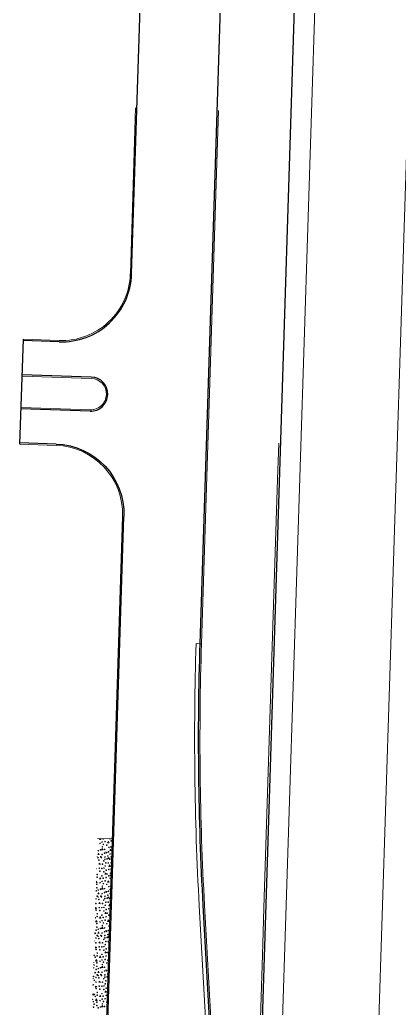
# Model space of a CAD drawing. Extents: x 2536801 to 2538856, y 7112140 to 7131569.
# Drawn here: x 2537698.2 to 2537887.4, y 7117713.9 to 7118207 of the extents above; entities that cross this region are included whole.
import ezdxf

# ---------------------------------------------------------------- set-up
doc = ezdxf.new("R2010")
doc.units = 0
doc.header["$LTSCALE"] = 100
doc.header["$MEASUREMENT"] = 0
for name, color, linetype, lineweight in [('D_BOC_FR', 3, 'Continuous', 13), ('D_BOC_RMP', 1, 'Continuous', 13), ('D_BOC_XST', 4, 'Continuous', 13), ('D_CTB_1', 2, 'Continuous', 0), ('D_EOS_ML', 7, 'Continuous', 30), ('D_EOT_ML', 7, 'Continuous', 13), ('D_EOT_RMP', 1, 'Continuous', 13), ('D_FOC_FR', 3, 'Continuous', 30), ('D_FOC_RMP', 1, 'Continuous', 30), ('D_FOC_XST', 4, 'Continuous', 30), ('D_MBGF', 20, 'Continuous', 0), ('D_RIPRAP_1', 7, 'Continuous', 0)]:
    doc.layers.add(name, color=color, linetype=linetype, lineweight=lineweight)
doc.linetypes.add('mbgf', pattern='A,1,-0.5,[46,dgnlstyle-BGELINES.shx,S=0.008,R=0,X=0,Y=0],-0.5,1', length=3)

msp = doc.modelspace()

# ---------------------------------------------------------------- linework, layer by layer
at = {"layer": 'D_BOC_FR', "lineweight": 0}
for p, q in [((2537753.35, 7118080.22), (2537755.99, 7118163.14)), ((2537788.82, 7117895.73), (2537797.3, 7118161.82)), ((2537715.59, 7116895.42), (2537749.49, 7117959.28)), ((2537788.82, 7117895.73), (2537788.16, 7117895.75))]:
    msp.add_line(p, q, dxfattribs=at)
at = {"layer": 'D_BOC_RMP', "lineweight": 0}
msp.add_line((2537800.26, 7117586.6), (2537790.36, 7117765.12), dxfattribs=at)
at = {"layer": 'D_BOC_RMP', "lineweight": 0, "extrusion": (0, 0, -1)}
msp.add_arc((-2539285.4, 7117848.05), 1497.33, 356.82493, 1.82495, dxfattribs=at)
at = {"layer": 'D_BOC_XST', "lineweight": 0}
for p, q in [((2537717.87, 7118047), (2537700, 7118047.61)), ((2537733.88, 7118028.12), (2537699.38, 7118029.28)), ((2537733.35, 7118012.46), (2537698.85, 7118013.63)), ((2537716.34, 7117994.69), (2537698.23, 7117995.3))]:
    msp.add_line(p, q, dxfattribs=at)
for centre, radius, start, end in [((2537719.03, 7118081.31), 34.33, 268.062, 358.1751), ((2537733.61, 7118020.31), 7.81, 358.1751, 88.062), ((2537733.61, 7118020.27), 7.81, 268.062, 358.1751)]:
    msp.add_arc(centre, radius, start, end, dxfattribs=at)
at = {"layer": 'D_BOC_XST', "lineweight": 0, "extrusion": (0, 0, -1)}
msp.add_arc((-2537715.18, 7117960.38), 34.33, 91.938, 181.8246, dxfattribs=at)
at = {"layer": 'D_CTB_1', "linetype": 'Continuous', "lineweight": 0, "ltscale": 0.025}
for p, q in [((2537818.39, 7117714.17), (2537819.4, 7117745.9)), ((2537817.17, 7117675.93), (2537818.39, 7117714.17))]:
    msp.add_line(p, q, dxfattribs=at)
at = {"layer": 'D_EOS_ML'}
msp.add_line((2537794.68, 7116938.8), (2537871.99, 7119365), dxfattribs=at)
at = {"layer": 'D_EOT_ML'}
for p, q in [((2537846.56, 7116745.74), (2538208.43, 7128103.16)), ((2537798.59, 7116747.27), (2537892.98, 7119709.78))]:
    msp.add_line(p, q, dxfattribs=at)
at = {"layer": 'D_EOT_RMP'}
for p, q in [((2537788.16, 7117895.75), (2537786.16, 7117895.82)), ((2537797.6, 7117586.45), (2537787.7, 7117764.97))]:
    msp.add_line(p, q, dxfattribs=at)
at = {"layer": 'D_EOT_RMP', "extrusion": (0, 0, -1)}
msp.add_arc((-2539285.4, 7117848.05), 1500, 356.82493, 1.82495, dxfattribs=at)
at = {"layer": 'D_FOC_FR'}
for p, q in [((2537754.01, 7118080.2), (2537779.26, 7118872.64)), ((2537788.16, 7117895.75), (2537807.91, 7118515.74)), ((2537716.26, 7116895.4), (2537750.16, 7117959.26))]:
    msp.add_line(p, q, dxfattribs=at)
at = {"layer": 'D_FOC_RMP'}
msp.add_line((2537799.6, 7117586.56), (2537789.7, 7117765.08), dxfattribs=at)
at = {"layer": 'D_FOC_RMP', "extrusion": (0, 0, -1)}
msp.add_arc((-2539285.4, 7117848.05), 1498, 356.82493, 1.82495, dxfattribs=at)
at = {"layer": 'D_FOC_XST'}
for p, q in [((2537698.23, 7117995.3), (2537700, 7118047.61)), ((2537717.85, 7118046.33), (2537699.98, 7118046.94)), ((2537733.9, 7118028.78), (2537699.4, 7118029.95)), ((2537733.33, 7118011.79), (2537698.83, 7118012.96)), ((2537716.36, 7117995.36), (2537698.25, 7117995.97))]:
    msp.add_line(p, q, dxfattribs=at)
for centre, radius, start, end in [((2537719.03, 7118081.31), 35, 268.062, 358.1751), ((2537733.61, 7118020.31), 8.48, 358.1751, 88.062), ((2537733.61, 7118020.27), 8.48, 268.062, 358.1751)]:
    msp.add_arc(centre, radius, start, end, dxfattribs=at)
at = {"layer": 'D_FOC_XST', "extrusion": (0, 0, -1)}
msp.add_arc((-2537715.18, 7117960.38), 35, 91.938, 181.8249, dxfattribs=at)
at = {"layer": 'D_MBGF', "linetype": 'mbgf', "lineweight": 13, "ltscale": 0.025}
for p, q in [((2537826.79, 7117977.78), (2537827.36, 7117995.77)), ((2537819.97, 7117763.89), (2537826.79, 7117977.78)), ((2537819.4, 7117745.9), (2537819.97, 7117763.89))]:
    msp.add_line(p, q, dxfattribs=at)
at = {"layer": 'D_RIPRAP_1'}
msp.add_line((2537744.36, 7117798.31), (2537737.03, 7117798.54), dxfattribs=at)
at = {"layer": 'D_RIPRAP_1', "color": 7, "linetype": 'Continuous', "lineweight": 0}
for p, q in [((2537737.7, 7117785.68), (2537738.2, 7117786.2)), ((2537738.2, 7117786.2), (2537738.29, 7117785.58)), ((2537738.29, 7117785.58), (2537737.7, 7117785.68)), ((2537737.7, 7117766.08), (2537738.2, 7117766.6)), ((2537738.29, 7117765.97), (2537737.7, 7117766.08)), ((2537738.2, 7117766.6), (2537738.29, 7117765.97)), ((2537737.7, 7117746.48), (2537738.2, 7117747)), ((2537738.29, 7117746.37), (2537737.7, 7117746.48)), ((2537738.2, 7117747), (2537738.29, 7117746.37)), ((2537737.7, 7117726.88), (2537738.2, 7117727.4)), ((2537738.29, 7117726.77), (2537737.7, 7117726.88)), ((2537738.2, 7117727.4), (2537738.29, 7117726.77))]:
    msp.add_line(p, q, dxfattribs=at)
at = {"layer": 'D_RIPRAP_1', "color": 7, "linetype": 'Continuous', "lineweight": 0, "flags": 128}
for points in [[(2537738.44, 7117798.5), (2537738.67, 7117798.05), (2537737.9, 7117798.05), (2537738.16, 7117798.51)], [(2537744.03, 7117787.83), (2537744, 7117787.82), (2537744.03, 7117787.94)], [(2537736.55, 7117783.46), (2537736.6, 7117783.44), (2537736.55, 7117783.4)], [(2537736.35, 7117777.14), (2537736.45, 7117777.31), (2537736.82, 7117776.6), (2537736.33, 7117776.6)], [(2537743.78, 7117780.12), (2537743.39, 7117779.81), (2537743.33, 7117780.47), (2537743.79, 7117780.32)], [(2537743.56, 7117772.97), (2537743.06, 7117772.97), (2537743.47, 7117773.68), (2537743.57, 7117773.49)], [(2537743.3, 7117765.02), (2537742.6, 7117765.02), (2537743.01, 7117765.73), (2537743.31, 7117765.16)], [(2537742.81, 7117749.57), (2537742.31, 7117749.17), (2537742.25, 7117749.83), (2537742.81, 7117749.64)], [(2537742.68, 7117745.42), (2537742.6, 7117745.42), (2537742.68, 7117745.56)], [(2537735.19, 7117740.55), (2537735.59, 7117740.41), (2537735.17, 7117740.08)], [(2537742.43, 7117737.56), (2537742.04, 7117737.56), (2537742.45, 7117738.28)]]:
    msp.add_lwpolyline(points, dxfattribs=at)
for points in [[(2537742.82, 7117796.37), (2537742.04, 7117796.37), (2537742.45, 7117797.08)], [(2537737.85, 7117790.5), (2537737.08, 7117790.5), (2537737.49, 7117791.21)], [(2537739.81, 7117792.91), (2537739.03, 7117792.91), (2537739.44, 7117793.62)], [(2537741.26, 7117791.17), (2537741.2, 7117791.84), (2537741.82, 7117791.62)], [(2537743.84, 7117792.57), (2537743.06, 7117792.57), (2537743.47, 7117793.28)], [(2537742.31, 7117788.37), (2537742.25, 7117789.04), (2537742.87, 7117788.82)], [(2537741.34, 7117780.68), (2537740.56, 7117780.68), (2537740.97, 7117781.39)], [(2537743.38, 7117784.62), (2537742.6, 7117784.62), (2537743.01, 7117785.34)], [(2537738.67, 7117778.45), (2537737.9, 7117778.45), (2537738.31, 7117779.16)], [(2537742.82, 7117776.77), (2537742.04, 7117776.77), (2537742.45, 7117777.48)], [(2537737.85, 7117770.9), (2537737.08, 7117770.9), (2537737.49, 7117771.61)], [(2537739.81, 7117773.31), (2537739.03, 7117773.31), (2537739.44, 7117774.02)], [(2537741.26, 7117771.57), (2537741.2, 7117772.24), (2537741.82, 7117772.02)], [(2537742.31, 7117768.77), (2537742.25, 7117769.44), (2537742.87, 7117769.22)], [(2537736.04, 7117763.38), (2537735.98, 7117764.05), (2537736.6, 7117763.84)], [(2537741.34, 7117761.08), (2537740.56, 7117761.08), (2537740.97, 7117761.79)], [(2537736.82, 7117756.99), (2537736.04, 7117756.99), (2537736.45, 7117757.71)], [(2537738.67, 7117758.85), (2537737.9, 7117758.85), (2537738.31, 7117759.56)], [(2537742.82, 7117757.17), (2537742.04, 7117757.17), (2537742.45, 7117757.88)], [(2537737.85, 7117751.3), (2537737.08, 7117751.3), (2537737.49, 7117752.01)], [(2537739.81, 7117753.71), (2537739.03, 7117753.71), (2537739.44, 7117754.42)], [(2537741.26, 7117751.97), (2537741.2, 7117752.64), (2537741.82, 7117752.42)], [(2537736.04, 7117743.78), (2537735.98, 7117744.45), (2537736.6, 7117744.23)], [(2537741.34, 7117741.48), (2537740.56, 7117741.48), (2537740.97, 7117742.19)], [(2537736.82, 7117737.39), (2537736.04, 7117737.39), (2537736.45, 7117738.1)], [(2537738.67, 7117739.25), (2537737.9, 7117739.25), (2537738.31, 7117739.96)], [(2537737.85, 7117731.69), (2537737.08, 7117731.69), (2537737.49, 7117732.41)], [(2537739.81, 7117734.1), (2537739.03, 7117734.1), (2537739.44, 7117734.82)], [(2537741.26, 7117732.37), (2537741.2, 7117733.03), (2537741.82, 7117732.82)], [(2537736.04, 7117724.18), (2537735.98, 7117724.85), (2537736.6, 7117724.63)], [(2537741.34, 7117721.87), (2537740.56, 7117721.87), (2537740.97, 7117722.59)], [(2537735.03, 7117720.36), (2537734.96, 7117721.03), (2537735.59, 7117720.81)], [(2537736.82, 7117717.79), (2537736.04, 7117717.79), (2537736.45, 7117718.5)], [(2537738.67, 7117719.65), (2537737.9, 7117719.65), (2537738.31, 7117720.36)], [(2537739.81, 7117714.5), (2537739.03, 7117714.5), (2537739.44, 7117715.21)]]:
    msp.add_lwpolyline(points, close=True, dxfattribs=at)
at = {"layer": 'D_RIPRAP_1', "color": 7, "linetype": 'Continuous', "lineweight": 0}
for centre, radius in [((2537738.24, 7117796.09), 0.163), ((2537739.24, 7117796.76), 0.163), ((2537739.9, 7117795.62), 0.163), ((2537740.73, 7117796.99), 0.163), ((2537743.84, 7117797.38), 0.163), ((2537737.38, 7117792.44), 0.163), ((2537738.46, 7117792.88), 0.163), ((2537739.24, 7117790.59), 0.163), ((2537739.39, 7117794.41), 0.163), ((2537740.51, 7117793.11), 0.163), ((2537740.51, 7117791.24), 0.163), ((2537741.57, 7117795.23), 0.163), ((2537742.49, 7117791.9), 0.163), ((2537742.67, 7117794.13), 0.163), ((2537743.23, 7117790.78), 0.163), ((2537743.66, 7117794.41), 0.163), ((2537737.25, 7117788.97), 0.163), ((2537737.66, 7117787.78), 0.163), ((2537738.64, 7117789.44), 0.163), ((2537738.91, 7117789.01), 0.163), ((2537739.49, 7117785.73), 0.163), ((2537740.06, 7117787.41), 0.163), ((2537740.7, 7117789.34), 0.163), ((2537740.71, 7117788.19), 0.163), ((2537741.16, 7117786.34), 0.163), ((2537741.76, 7117788.36), 0.163), ((2537742.11, 7117789.81), 0.163), ((2537742.37, 7117786.35), 0.163), ((2537743.16, 7117788.23), 0.163), ((2537743.81, 7117786.43), 0.163), ((2537743.84, 7117789.39), 0.163), ((2537737.88, 7117783.68), 0.163), ((2537738.14, 7117782.23), 0.163), ((2537739.13, 7117783.63), 0.163), ((2537740.16, 7117781.97), 0.163), ((2537740.21, 7117783.79), 0.163), ((2537740.88, 7117784.82), 0.163), ((2537741.29, 7117782.73), 0.163), ((2537741.74, 7117780.87), 0.163), ((2537742.56, 7117783.09), 0.163), ((2537743.41, 7117781.17), 0.163), ((2537736.8, 7117779.17), 0.163), ((2537736.88, 7117780.59), 0.163), ((2537738.24, 7117776.49), 0.163), ((2537739.19, 7117779.92), 0.163), ((2537739.24, 7117777.16), 0.163), ((2537739.8, 7117778.74), 0.163), ((2537739.9, 7117776.02), 0.163), ((2537740.73, 7117777.39), 0.163), ((2537741.22, 7117779.1), 0.163), ((2537742.6, 7117779.94), 0.163), ((2537743.21, 7117778.71), 0.163), ((2537736.65, 7117773.97), 0.163), ((2537736.67, 7117775.69), 0.163), ((2537737.38, 7117772.84), 0.163), ((2537738.46, 7117773.27), 0.163), ((2537739.24, 7117770.99), 0.163), ((2537739.39, 7117774.81), 0.163), ((2537740.51, 7117773.51), 0.163), ((2537740.51, 7117771.63), 0.163), ((2537741.57, 7117775.63), 0.163), ((2537742.49, 7117772.3), 0.163), ((2537742.67, 7117774.53), 0.163), ((2537743.23, 7117771.18), 0.163), ((2537736.21, 7117766.1), 0.163), ((2537736.75, 7117769.76), 0.163), ((2537737.25, 7117769.37), 0.163), ((2537737.66, 7117768.17), 0.163), ((2537738.64, 7117769.84), 0.163), ((2537738.91, 7117769.41), 0.163), ((2537739.49, 7117766.12), 0.163), ((2537740.06, 7117767.81), 0.163), ((2537740.7, 7117769.73), 0.163), ((2537740.71, 7117768.59), 0.163), ((2537741.16, 7117766.74), 0.163), ((2537741.76, 7117768.76), 0.163), ((2537742.11, 7117770.21), 0.163), ((2537742.37, 7117766.75), 0.163), ((2537743.16, 7117768.63), 0.163), ((2537736.34, 7117762.82), 0.163), ((2537736.88, 7117760.99), 0.163), ((2537737.88, 7117764.07), 0.163), ((2537738.14, 7117762.63), 0.163), ((2537739.13, 7117764.03), 0.163), ((2537740.16, 7117762.37), 0.163), ((2537740.21, 7117764.18), 0.163), ((2537740.88, 7117765.22), 0.163), ((2537741.29, 7117763.12), 0.163), ((2537741.74, 7117761.27), 0.163), ((2537742.56, 7117763.49), 0.163), ((2537736.67, 7117756.09), 0.163), ((2537736.8, 7117759.56), 0.163), ((2537738.24, 7117756.89), 0.163), ((2537739.19, 7117760.32), 0.163), ((2537739.24, 7117757.56), 0.163), ((2537739.8, 7117759.13), 0.163), ((2537739.9, 7117756.41), 0.163), ((2537740.73, 7117757.79), 0.163), ((2537741.22, 7117759.5), 0.163), ((2537742.6, 7117760.34), 0.163), ((2537735.87, 7117751.21), 0.199), ((2537736.28, 7117752.79), 0.163), ((2537736.65, 7117754.36), 0.163), ((2537737.38, 7117753.24), 0.163), ((2537738.46, 7117753.67), 0.163), ((2537739.24, 7117751.38), 0.163), ((2537739.39, 7117755.2), 0.163), ((2537740.51, 7117753.91), 0.163), ((2537740.51, 7117752.03), 0.163), ((2537741.57, 7117756.02), 0.163), ((2537742.49, 7117752.7), 0.163), ((2537742.67, 7117754.92), 0.163), ((2537736.21, 7117748.85), 0.163), ((2537736.21, 7117746.5), 0.163), ((2537736.75, 7117750.15), 0.163), ((2537737.25, 7117749.77), 0.163), ((2537737.66, 7117748.57), 0.163), ((2537738.64, 7117750.23), 0.163), ((2537738.91, 7117749.8), 0.163), ((2537739.49, 7117746.52), 0.163), ((2537740.06, 7117748.21), 0.163), ((2537740.7, 7117750.13), 0.163), ((2537740.71, 7117748.98), 0.163), ((2537741.16, 7117747.14), 0.163), ((2537741.76, 7117749.16), 0.163), ((2537742.11, 7117750.61), 0.163), ((2537742.37, 7117747.15), 0.163), ((2537736.34, 7117743.22), 0.163), ((2537736.88, 7117741.39), 0.163), ((2537737.88, 7117744.47), 0.163), ((2537738.14, 7117743.03), 0.163), ((2537739.13, 7117744.43), 0.163), ((2537740.16, 7117742.77), 0.163), ((2537740.21, 7117744.58), 0.163), ((2537740.88, 7117745.62), 0.163), ((2537741.29, 7117743.52), 0.163), ((2537741.74, 7117741.67), 0.163), ((2537735.89, 7117739.36), 0.163), ((2537736.67, 7117736.49), 0.163), ((2537736.8, 7117739.96), 0.163), ((2537738.24, 7117737.29), 0.163), ((2537739.19, 7117740.72), 0.163), ((2537739.24, 7117737.95), 0.163), ((2537739.8, 7117739.53), 0.163), ((2537739.9, 7117736.81), 0.163), ((2537740.73, 7117738.18), 0.163), ((2537741.22, 7117739.9), 0.163), ((2537741.57, 7117736.42), 0.163), ((2537735.26, 7117735.47), 0.163), ((2537735.87, 7117731.61), 0.199), ((2537736.28, 7117733.19), 0.163), ((2537736.65, 7117734.76), 0.163), ((2537737.38, 7117733.64), 0.163), ((2537738.46, 7117734.07), 0.163), ((2537739.24, 7117731.78), 0.163), ((2537739.39, 7117735.6), 0.163), ((2537740.51, 7117734.31), 0.163), ((2537740.51, 7117732.43), 0.163), ((2537735.01, 7117729.7), 0.163), ((2537735.35, 7117727.78), 0.163), ((2537736.21, 7117729.25), 0.163), ((2537736.21, 7117726.9), 0.163), ((2537736.75, 7117730.55), 0.163), ((2537737.25, 7117730.16), 0.163), ((2537737.66, 7117728.97), 0.163), ((2537738.64, 7117730.63), 0.163), ((2537738.91, 7117730.2), 0.163), ((2537739.49, 7117726.92), 0.163), ((2537740.06, 7117728.6), 0.163), ((2537740.7, 7117730.53), 0.163), ((2537740.71, 7117729.38), 0.163), ((2537741.16, 7117727.53), 0.163), ((2537741.76, 7117729.55), 0.163), ((2537736.34, 7117723.62), 0.163), ((2537736.88, 7117721.78), 0.163), ((2537737.88, 7117724.87), 0.163), ((2537738.14, 7117723.42), 0.163), ((2537739.13, 7117724.83), 0.163), ((2537740.16, 7117723.17), 0.163), ((2537740.21, 7117724.98), 0.163), ((2537740.88, 7117726.01), 0.163), ((2537741.29, 7117723.92), 0.163), ((2537741.74, 7117722.06), 0.163), ((2537734.94, 7117717.16), 0.163), ((2537735.89, 7117719.76), 0.163), ((2537736.67, 7117716.89), 0.163), ((2537736.8, 7117720.36), 0.163), ((2537738.24, 7117717.68), 0.163), ((2537739.19, 7117721.12), 0.163), ((2537739.24, 7117718.35), 0.163), ((2537739.8, 7117719.93), 0.163), ((2537739.9, 7117717.21), 0.163), ((2537740.73, 7117718.58), 0.163), ((2537741.22, 7117720.29), 0.163), ((2537741.57, 7117716.82), 0.163), ((2537735.03, 7117714.38), 0.163), ((2537735.26, 7117715.87), 0.163), ((2537736.65, 7117715.16), 0.163), ((2537737.38, 7117714.04), 0.163), ((2537738.46, 7117714.47), 0.163), ((2537739.39, 7117716), 0.163), ((2537740.51, 7117714.71), 0.163)]:
    msp.add_circle(centre, radius, dxfattribs=at)
for centre, start, end in [((2537739.8, 7117798.34), 131.4018, 44.9483), ((2537743.21, 7117798.31), 166.0613, 10.2888), ((2537744.39, 7117797.59), 106.8946, 249.4555), ((2537744.3, 7117792.21), 144.5795, 211.7706), ((2537736.75, 7117789.36), 263.4281, 92.9221), ((2537743.77, 7117783.29), 43.9759, 312.3742), ((2537743.84, 7117777.78), 142.0205, 214.3296), ((2537736.28, 7117772.39), 239.562, 116.7881), ((2537743.66, 7117774.81), 105.3744, 250.9758), ((2537736.21, 7117768.46), 209.4306, 146.9195), ((2537735.89, 7117758.96), 221.8329, 134.5172), ((2537743.21, 7117759.11), 122.7295, 233.6206), ((2537735.35, 7117747.39), 287.9421, 68.408), ((2537742.56, 7117743.89), 63.3467, 293.0034), ((2537734.94, 7117736.76), 318.0045, 38.3456), ((2537742.6, 7117740.74), 115.087, 241.2631), ((2537735.03, 7117733.98), 249.6527, 106.6974), ((2537734.73, 7117728.67), 297.8532, 58.4969), ((2537742.11, 7117731.01), 44.8266, 311.5235), ((2537734.83, 7117725.6), 218.2594, 138.0907), ((2537734.44, 7117718.27), 279.2555, 77.0946), ((2537734.57, 7117720.77), 261.5604, 94.7897)]:
    msp.add_arc(centre, 0.163, start, end, dxfattribs=at)

doc.saveas('drawing.dxf')
